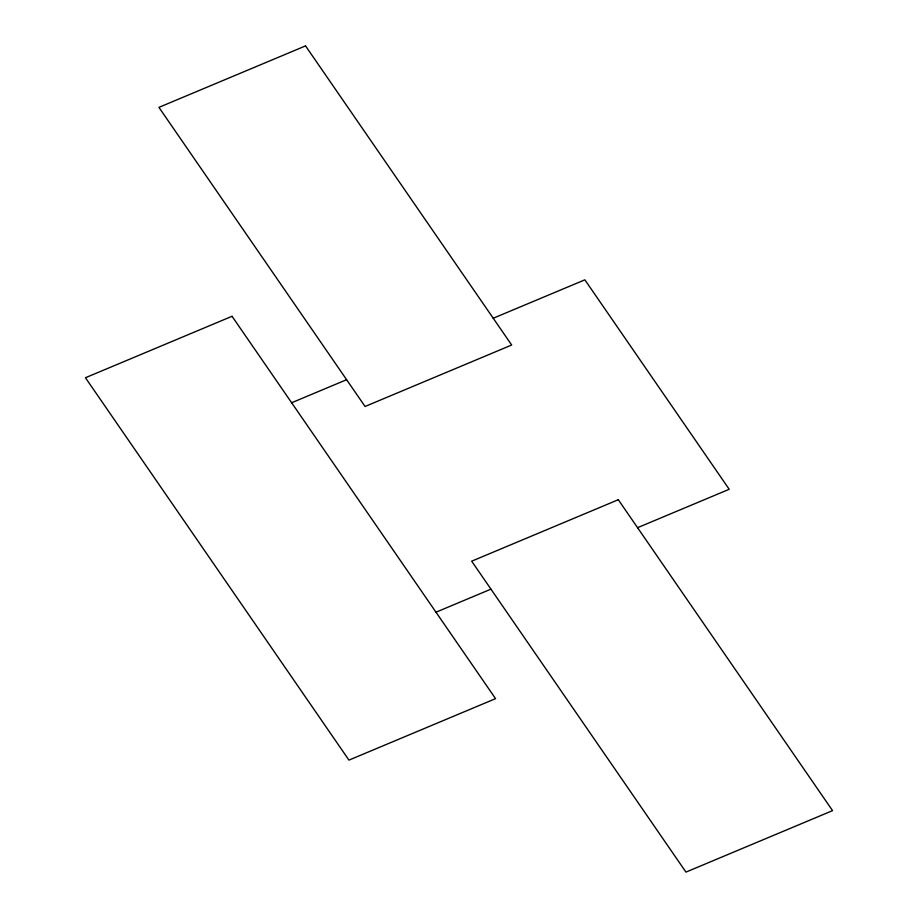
<?xml version="1.0" encoding="UTF-8"?>
<svg xmlns="http://www.w3.org/2000/svg" width="918" height="918" viewBox="0 0 918 918"><rect width="100%" height="100%" fill="white"/><g stroke="black" fill="none" stroke-linecap="round" stroke-linejoin="round"><path stroke-width="1.38" d="M291.637 402.75L346.614 379.708M493.23 318.248L584.858 279.829L729.202 489.283L637.562 527.689M435.981 612.203L490.958 589.149M305.545 45.9L158.929 107.36L365.066 406.479L511.682 345.019L305.545 45.9M232.047 316.285L85.443 377.746L348.955 760.115L495.559 698.655L232.047 316.285M618.296 499.725L471.68 561.185L685.953 872.1L832.557 810.64L618.296 499.725"/></g></svg>
